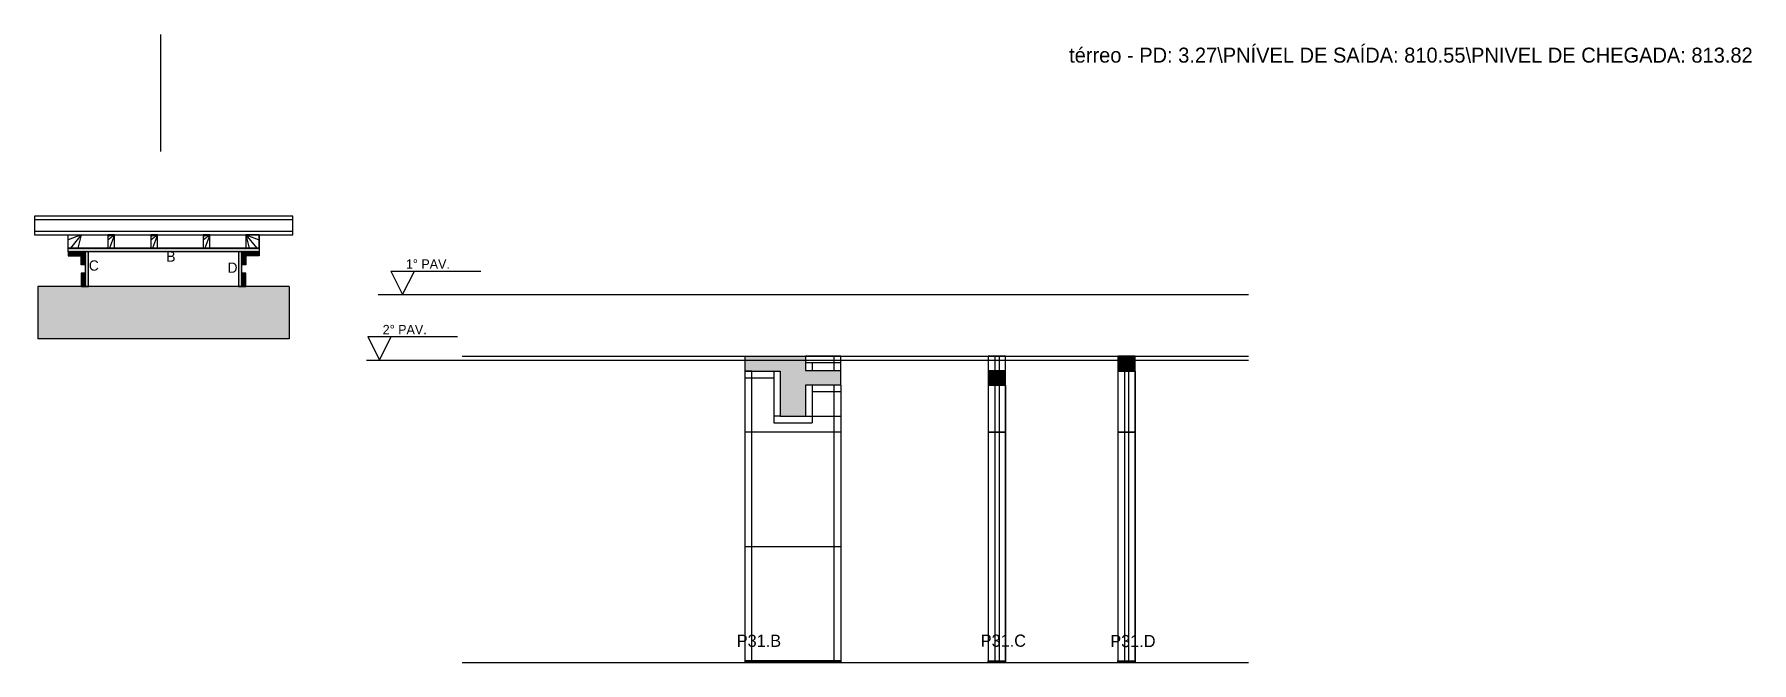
# Model space of a CAD drawing. Header units: metres. Extents: x 17745 to 19580, y -617 to 53.
import ezdxf

# ---------------------------------------------------------------- set-up
doc = ezdxf.new("R2010")
doc.units = ezdxf.units.M
for name, color, linetype in [('CHAPA', 7, 'Continuous'), ('COTA', 7, 'Continuous'), ('Hachura', 7, 'Continuous'), ('Madeira', 7, 'Continuous'), ('NIVEL 1° PAV.', 7, 'Continuous'), ('NIVEL 2° PAV.', 7, 'Continuous'), ('NOMENCLATURA', 7, 'Continuous'), ('Nível', 7, 'Continuous'), ('Painéis', 7, 'Continuous'), ('Perfil Metálico', 7, 'Continuous'), ('SARR_2.2x7', 7, 'Continuous'), ('SARRAFO', 7, 'Continuous'), ('Texto Seção', 7, 'Continuous'), ('TEXTO_GERAL', 7, 'Continuous')]:
    doc.layers.add(name, color=color, linetype=linetype)

msp = doc.modelspace()

# ---------------------------------------------------------------- hatches: boundary and pattern name
at = {"layer": 'COTA'}
h = msp.add_hatch(color=7, dxfattribs=at)
h.dxf.hatch_style = 1
h.paths.add_polyline_path([(18017.4, -215.8), (17749, -215.8), (17749, -215.8), (17749, -271.8), (17749, -271.8), (18017.4, -271.8), (18017.4, -271.8), (18017.4, -215.8)])
h.paths.add_polyline_path([(17778.3, -257.9), (17778.3, -240.4), (17778.3, -240.4), (17778.3, -257.9)])
h = msp.add_hatch(color=7, dxfattribs=at)
h.dxf.hatch_style = 1
h.paths.add_polyline_path([(18569, -290.4), (18569, -305.4), (18569, -305.4), (18606.5, -305.4), (18606.5, -305.4), (18606.5, -321.4), (18606.5, -321.4), (18569, -321.4), (18569, -321.4), (18569, -354.4), (18569, -354.4), (18542, -354.4), (18542, -354.4), (18542, -306.4), (18542, -306.4), (18504.5, -306.4), (18504.5, -306.4), (18504.5, -290.4), (18504.5, -290.4), (18569, -290.4)])
h = msp.add_hatch(color=7, dxfattribs=at)
h.dxf.hatch_style = 1
h.paths.add_polyline_path([(18902.6, -306.4), (18921.1, -306.4), (18921.1, -306.4), (18921.1, -290.4), (18921.1, -290.4), (18902.6, -290.4), (18902.6, -290.4), (18902.6, -306.4)])
h = msp.add_hatch(color=7, dxfattribs=at)
h.dxf.hatch_style = 1
h.paths.add_polyline_path([(18764.2, -321.4), (18782.7, -321.4), (18782.7, -321.4), (18782.7, -305.4), (18782.7, -305.4), (18764.2, -305.4), (18764.2, -305.4), (18764.2, -321.4)])
at = {"layer": 'Hachura'}
h = msp.add_hatch(color=7, dxfattribs=at)
h.dxf.hatch_style = 1
h.paths.add_polyline_path([(17781.2, -178.8), (17781.2, -174.8), (17781.2, -174.8), (17985.2, -174.8), (17985.2, -174.8), (17985.2, -178.8), (17985.2, -178.8), (17781.2, -178.8)])
h = msp.add_hatch(color=7, dxfattribs=at)
h.dxf.hatch_style = 1
h.paths.add_polyline_path([(17781.2, -178.8), (17781.2, -174.8), (17781.2, -174.8), (17985.2, -174.8), (17985.2, -174.8), (17985.2, -178.8), (17985.2, -178.8), (17781.2, -178.8)])
h = msp.add_hatch(color=7, dxfattribs=at)
h.dxf.hatch_style = 1
h.paths.add_polyline_path([(17795.2, -178.8), (17795.2, -183.2), (17795.2, -183.2), (17781.2, -183.2), (17781.2, -183.2), (17781.2, -178.8), (17781.2, -178.8), (17795.2, -178.8)])
h = msp.add_hatch(color=7, dxfattribs=at)
h.dxf.hatch_style = 1
h.paths.add_polyline_path([(17799.6, -178.8), (17795.2, -178.8), (17795.2, -178.8), (17795.2, -192.8), (17795.2, -192.8), (17799.6, -192.8), (17799.6, -192.8), (17799.6, -178.8)])
h = msp.add_hatch(color=7, dxfattribs=at)
h.dxf.hatch_style = 1
h.paths.add_polyline_path([(17803.2, -178.8), (17799.6, -178.8), (17799.6, -178.8), (17799.6, -215.8), (17799.6, -215.8), (17803.2, -215.8), (17803.2, -215.8), (17803.2, -178.8)])
h = msp.add_hatch(color=7, dxfattribs=at)
h.dxf.hatch_style = 1
h.paths.add_polyline_path([(17803.2, -178.8), (17799.6, -178.8), (17799.6, -178.8), (17799.6, -215.8), (17799.6, -215.8), (17803.2, -215.8), (17803.2, -215.8), (17803.2, -178.8)])
h = msp.add_hatch(color=7, dxfattribs=at)
h.dxf.hatch_style = 1
h.paths.add_polyline_path([(17966.8, -178.8), (17963.2, -178.8), (17963.2, -178.8), (17963.2, -215.8), (17963.2, -215.8), (17966.8, -215.8), (17966.8, -215.8), (17966.8, -178.8)])
h = msp.add_hatch(color=7, dxfattribs=at)
h.dxf.hatch_style = 1
h.paths.add_polyline_path([(17966.8, -178.8), (17963.2, -178.8), (17963.2, -178.8), (17963.2, -215.8), (17963.2, -215.8), (17966.8, -215.8), (17966.8, -215.8), (17966.8, -178.8)])
h = msp.add_hatch(color=7, dxfattribs=at)
h.dxf.hatch_style = 1
h.paths.add_polyline_path([(17971.2, -178.8), (17966.8, -178.8), (17966.8, -178.8), (17966.8, -192.8), (17966.8, -192.8), (17971.2, -192.8), (17971.2, -192.8), (17971.2, -178.8)])
h = msp.add_hatch(color=7, dxfattribs=at)
h.dxf.hatch_style = 1
h.paths.add_polyline_path([(17971.2, -178.8), (17971.2, -183.2), (17971.2, -183.2), (17985.2, -183.2), (17985.2, -183.2), (17985.2, -178.8), (17985.2, -178.8), (17971.2, -178.8)])
h = msp.add_hatch(color=7, dxfattribs=at)
h.dxf.hatch_style = 1
h.paths.add_polyline_path([(17799.6, -215.8), (17795.2, -215.8), (17795.2, -215.8), (17795.2, -201.8), (17795.2, -201.8), (17799.6, -201.8), (17799.6, -201.8), (17799.6, -215.8)])
h = msp.add_hatch(color=7, dxfattribs=at)
h.dxf.hatch_style = 1
h.paths.add_polyline_path([(17971.2, -215.8), (17966.8, -215.8), (17966.8, -215.8), (17966.8, -201.8), (17966.8, -201.8), (17971.2, -201.8), (17971.2, -201.8), (17971.2, -215.8)])

# ---------------------------------------------------------------- linework, layer by layer
at = {"layer": 'CHAPA', "color": 7, "lineweight": 25}
for points in [[(17781.2, -178.8), (17781.2, -174.8), (17985.2, -174.8), (17985.2, -178.8)], [(17781.2, -178.8), (17781.2, -174.8), (17985.2, -174.8), (17985.2, -178.8)], [(17803.2, -178.8), (17799.6, -178.8), (17799.6, -215.8), (17803.2, -215.8)], [(17803.2, -178.8), (17799.6, -178.8), (17799.6, -215.8), (17803.2, -215.8)], [(17966.8, -178.8), (17963.2, -178.8), (17963.2, -215.8), (17966.8, -215.8)], [(17966.8, -178.8), (17963.2, -178.8), (17963.2, -215.8), (17966.8, -215.8)]]:
    msp.add_lwpolyline(points, close=True, dxfattribs=at)
at = {"layer": 'COTA', "color": 7, "lineweight": 25}
for p, q in [((18017.4, -215.8), (17749, -215.8)), ((17749, -215.8), (17749, -271.8)), ((18017.4, -215.8), (18017.4, -271.8)), ((18017.4, -271.8), (17749, -271.8)), ((18504.5, -290.4), (18606.5, -290.4)), ((18504.5, -306.4), (18504.5, -290.4)), ((18606.5, -321.4), (18606.5, -290.4))]:
    msp.add_line(p, q, dxfattribs=at)
for points in [[(18782.7, -321.4), (18782.7, -290.4), (18764.2, -290.4), (18764.2, -321.4)], [(18921.1, -306.4), (18921.1, -290.4), (18902.6, -290.4), (18902.6, -306.4)]]:
    msp.add_lwpolyline(points, dxfattribs=at)
at = {"layer": 'Defpoints', "color": 7, "lineweight": 25}
msp.add_line((17880.2, -71.7), (17880.2, 53.3), dxfattribs=at)
at = {"layer": 'Madeira', "color": 7, "lineweight": 25}
for p, q in [((17795.2, -160.8), (17781.2, -166.2)), ((17795.2, -160.8), (17783.7, -174.8)), ((17795.2, -160.8), (17791.7, -174.8)), ((17830.7, -160.8), (17823.7, -166.5)), ((17830.7, -160.8), (17823.7, -162.5)), ((17830.7, -160.8), (17825.3, -174.8)), ((17876.7, -160.8), (17869.7, -166.5)), ((17876.7, -160.8), (17869.7, -162.5)), ((17876.7, -160.8), (17871.3, -174.8)), ((17932.7, -160.8), (17925.7, -166.5)), ((17932.7, -160.8), (17925.7, -162.5)), ((17932.7, -160.8), (17927.3, -174.8)), ((17971.2, -160.8), (17982.7, -174.8)), ((17971.2, -160.8), (17974.7, -174.8)), ((17971.2, -160.8), (17985.2, -166.2))]:
    msp.add_line(p, q, dxfattribs=at)
for points in [[(17985.2, -160.8), (17985.2, -174.8), (17781.2, -174.8), (17781.2, -160.8)], [(17830.7, -160.8), (17823.7, -160.8), (17823.7, -174.8), (17830.7, -174.8)], [(17876.7, -160.8), (17869.7, -160.8), (17869.7, -174.8), (17876.7, -174.8)], [(17932.7, -160.8), (17925.7, -160.8), (17925.7, -174.8), (17932.7, -174.8)], [(17971.2, -160.8), (17971.2, -174.8), (17985.2, -174.8), (17985.2, -160.8)]]:
    msp.add_lwpolyline(points, close=True, dxfattribs=at)
at = {"layer": 'NIVEL 1° PAV.', "color": 7, "lineweight": 25}
for p, q in [((18126.1, -199.4), (18222.1, -199.4)), ((18126.1, -199.4), (18138.6, -224.4)), ((18138.6, -224.4), (18151.1, -199.4)), ((18112.3, -224.4), (19042, -224.4))]:
    msp.add_line(p, q, dxfattribs=at)
at = {"layer": 'NIVEL 2° PAV.', "color": 7, "lineweight": 25}
for p, q in [((18101.3, -269.4), (18197.3, -269.4)), ((18101.3, -269.4), (18113.8, -294.4)), ((18113.8, -294.4), (18126.3, -269.4)), ((18099.9, -294.4), (19042, -294.4))]:
    msp.add_line(p, q, dxfattribs=at)
at = {"layer": 'Nível', "color": 7, "lineweight": 25}
for p, q in [((18202.1, -290.4), (19042, -290.4)), ((18202.1, -617.4), (19042, -617.4))]:
    msp.add_line(p, q, dxfattribs=at)
at = {"layer": 'Painéis', "color": 7, "lineweight": 25}
for p, q in [((18606.5, -290.4), (18569, -290.4)), ((18569, -290.4), (18569, -305.4)), ((18606.5, -305.4), (18606.5, -290.4)), ((18782.7, -290.4), (18764.2, -290.4)), ((18764.2, -290.4), (18764.2, -305.4)), ((18782.7, -305.4), (18782.7, -290.4)), ((18504.5, -617.4), (18504.5, -306.4)), ((18504.5, -306.4), (18542, -306.4)), ((18542, -306.4), (18542, -354.4)), ((18569, -305.4), (18606.5, -305.4)), ((18764.2, -305.4), (18782.7, -305.4)), ((18902.6, -306.4), (18902.6, -615.4)), ((18902.6, -306.4), (18921.1, -306.4)), ((18921.1, -306.4), (18902.6, -306.4)), ((18921.1, -306.4), (18902.6, -306.4)), ((18921.1, -306.4), (18902.6, -306.4)), ((18921.1, -615.4), (18921.1, -306.4)), ((18921.1, -306.4), (18921.1, -615.4)), ((18606.5, -321.4), (18569, -321.4)), ((18569, -321.4), (18569, -354.4)), ((18606.5, -321.4), (18606.5, -617.4)), ((18764.2, -321.4), (18764.2, -615.4)), ((18764.2, -321.4), (18782.7, -321.4)), ((18782.7, -321.4), (18764.2, -321.4)), ((18782.7, -321.4), (18764.2, -321.4)), ((18782.7, -321.4), (18764.2, -321.4)), ((18782.7, -615.4), (18782.7, -321.4)), ((18782.7, -321.4), (18782.7, -615.4)), ((18542, -354.4), (18606.5, -354.4)), ((18606.5, -371.4), (18504.5, -371.4)), ((18764.2, -371.4), (18782.7, -371.4)), ((18782.7, -371.4), (18764.2, -371.4)), ((18782.7, -371.4), (18764.2, -371.4)), ((18782.7, -371.4), (18764.2, -371.4)), ((18902.6, -371.4), (18921.1, -371.4)), ((18921.1, -371.4), (18902.6, -371.4)), ((18921.1, -371.4), (18902.6, -371.4)), ((18921.1, -371.4), (18902.6, -371.4)), ((18504.5, -493.4), (18606.5, -493.4)), ((18606.5, -615.4), (18504.5, -615.4)), ((18764.2, -615.4), (18782.7, -615.4)), ((18902.6, -615.4), (18921.1, -615.4))]:
    msp.add_line(p, q, dxfattribs=at)
for points in [[(18504.5, -615.4), (18606.5, -615.4), (18606.5, -617.4), (18504.5, -617.4)], [(18764.2, -615.4), (18782.7, -615.4), (18782.7, -617.4), (18764.2, -617.4)], [(18902.6, -615.4), (18921.1, -615.4), (18921.1, -617.4), (18902.6, -617.4)]]:
    msp.add_lwpolyline(points, close=True, dxfattribs=at)
at = {"layer": 'Perfil Metálico', "color": 7, "lineweight": 25}
for points in [[(17745.2, -140.8), (17745.2, -160.8), (18021.2, -160.8), (18021.2, -140.8)], [(18021.2, -156.8), (18021.2, -144.8), (17745.2, -144.8), (17745.2, -156.8)]]:
    msp.add_lwpolyline(points, close=True, dxfattribs=at)
at = {"layer": 'SARR_2.2x7', "color": 7, "lineweight": 25}
for p, q in [((18599.5, -305.4), (18599.5, -290.4)), ((18771.2, -290.4), (18771.2, -305.4)), ((18776, -305.4), (18776, -290.4)), ((18511.5, -306.4), (18504.5, -306.4)), ((18511.5, -306.4), (18511.5, -306.4)), ((18511.5, -371.4), (18511.5, -306.4)), ((18535, -306.4), (18535, -354.4)), ((18606.5, -297.4), (18569, -297.4)), ((18576, -297.4), (18576, -305.7)), ((18909.6, -306.4), (18909.6, -371.4)), ((18909.6, -306.4), (18909.6, -306.4)), ((18909.6, -306.4), (18909.6, -306.4)), ((18914.1, -306.4), (18914.1, -371.4)), ((18914.1, -306.4), (18914.1, -306.4)), ((18914.1, -306.4), (18914.1, -306.4)), ((18504.5, -313.4), (18535, -313.4)), ((18576, -321.4), (18576, -354.4)), ((18606.5, -328.4), (18576, -328.4)), ((18599.5, -354.4), (18599.5, -321.4)), ((18771.2, -321.4), (18771.2, -371.4)), ((18771.2, -321.4), (18771.2, -321.4)), ((18771.2, -321.4), (18771.2, -321.4)), ((18775.7, -321.4), (18775.7, -371.4)), ((18775.7, -321.4), (18775.7, -321.4)), ((18775.7, -321.4), (18775.7, -321.4)), ((18542, -354.4), (18535, -354.4)), ((18535, -354.4), (18535, -361.4)), ((18535, -361.4), (18576, -361.4)), ((18576, -354.4), (18576, -361.4)), ((18599.5, -371.4), (18599.5, -354.4)), ((18511.5, -493.4), (18511.5, -371.4)), ((18599.5, -493.4), (18599.5, -371.4)), ((18771.2, -371.4), (18771.2, -371.4)), ((18771.2, -371.4), (18771.2, -371.4)), ((18771.2, -371.4), (18771.2, -615.4)), ((18775.7, -371.4), (18775.7, -371.4)), ((18775.7, -371.4), (18775.7, -371.4)), ((18775.7, -371.4), (18775.7, -615.4)), ((18909.6, -371.4), (18909.6, -371.4)), ((18909.6, -371.4), (18909.6, -371.4)), ((18909.6, -371.4), (18909.6, -615.4)), ((18914.1, -371.4), (18914.1, -371.4)), ((18914.1, -371.4), (18914.1, -371.4)), ((18914.1, -371.4), (18914.1, -615.4)), ((18511.5, -615.4), (18511.5, -493.4)), ((18599.5, -615.4), (18599.5, -493.4)), ((18511.5, -615.4), (18511.5, -615.4)), ((18599.5, -615.4), (18599.5, -615.4))]:
    msp.add_line(p, q, dxfattribs=at)
at = {"layer": 'SARRAFO', "color": 7, "lineweight": 25}
for points in [[(17781.2, -183.2), (17795.2, -183.2), (17795.2, -178.8), (17781.2, -178.8)], [(17795.2, -192.8), (17795.2, -178.8), (17799.6, -178.8), (17799.6, -192.8)], [(17966.8, -192.8), (17966.8, -178.8), (17971.2, -178.8), (17971.2, -192.8)], [(17985.2, -183.2), (17971.2, -183.2), (17971.2, -178.8), (17985.2, -178.8)], [(17795.2, -201.8), (17795.2, -215.8), (17799.6, -215.8), (17799.6, -201.8)], [(17966.8, -201.8), (17966.8, -215.8), (17971.2, -215.8), (17971.2, -201.8)]]:
    msp.add_lwpolyline(points, close=True, dxfattribs=at)

# ---------------------------------------------------------------- texts
at = {"layer": 'NIVEL 1° PAV.', "color": 7, "lineweight": 25}
msp.add_text('1° PAV.', height=10, dxfattribs=at).set_placement((18142.1, -196.9))
at = {"layer": 'NIVEL 2° PAV.', "color": 7, "lineweight": 25}
msp.add_text('2° PAV.', height=10, dxfattribs=at).set_placement((18117.3, -266.9))
at = {"layer": 'NOMENCLATURA', "color": 7, "lineweight": 25}
msp.add_text('térreo - PD: 3.27\\PNÍVEL DE SAÍDA: 810.55\\PNIVEL DE CHEGADA: 813.82', height=16, dxfattribs=at).set_placement((18850.5, 23.1))
at = {"layer": 'Texto Seção', "color": 7, "lineweight": 25}
for s, p in [('P31.B', (18495.5, -600.6)), ('P31.C', (18756.1, -600.5)), ('P31.D', (18894.5, -600.9))]:
    msp.add_text(s, height=13, dxfattribs=at).set_placement(p)
at = {"layer": 'TEXTO_GERAL', "color": 7, "lineweight": 25}
for s, p in [('B', (17886.2, -189.4)), ('C', (17803.4, -199)), ('D', (17951.6, -201.3))]:
    msp.add_text(s, height=11, dxfattribs=at).set_placement(p)

doc.saveas('drawing.dxf')
